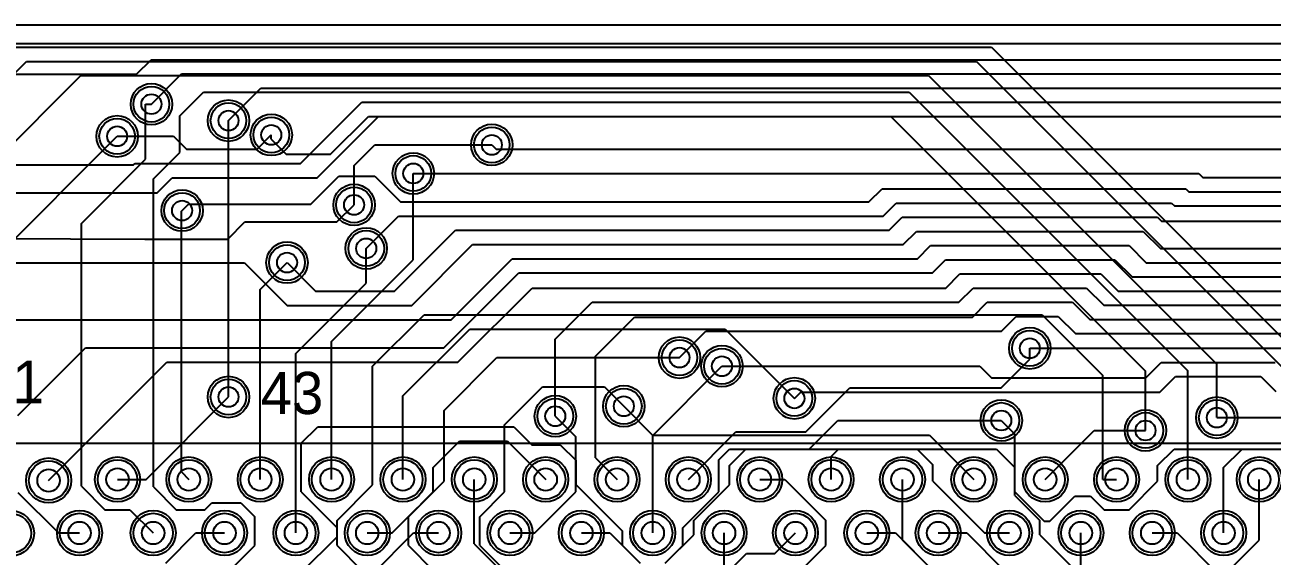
# Model space of a CAD drawing. Header units: millimetres. Extents: x 26 to 338, y 26 to 225.
# Drawn here: x 169.41 to 213.8, y 205.64 to 224.54 of the extents above; entities that cross this region are included whole.
import ezdxf

# ---------------------------------------------------------------- set-up
doc = ezdxf.new("R2010")
doc.units = ezdxf.units.MM
for name, color, linetype in [('BottomLayer', 5, 'Continuous'), ('BottomSolder', 6, 'Continuous'), ('MultiLayer', 9, 'Continuous'), ('PadHoleLayer', 156, 'Continuous'), ('TopLayer', 1, 'Continuous'), ('TopOverlay', 2, 'Continuous'), ('TopSolder', 216, 'Continuous'), ('ViaHoleLayer', 16, 'Continuous')]:
    doc.layers.add(name, color=color, linetype=linetype)

msp = doc.modelspace()

# ---------------------------------------------------------------- linework, layer by layer
at = {"layer": 'BottomLayer'}
for p, q in [((90.83, 223.876), (229.718, 223.876)), ((173.389, 222.783), (173.903, 223.297)), ((173.903, 223.297), (228.061, 223.297)), ((96.469, 222.783), (173.389, 222.783)), ((173.914, 221.717), (174.99, 222.793)), ((174.99, 222.793), (227.066, 222.793)), ((176.657, 221.132), (177.814, 222.289)), ((177.814, 222.289), (226.8, 222.289)), ((179.226, 219.612), (181.398, 221.785)), ((181.398, 221.785), (224.237, 221.785)), ((179.818, 219.1), (181.999, 221.281)), ((181.999, 221.281), (221.086, 221.281)), ((177.673, 220.116), (178.181, 220.624)), ((172.695, 220.574), (174.701, 220.574)), ((174.701, 220.574), (175.158, 220.116)), ((186.03, 220.269), (186.182, 220.116)), ((175.158, 220.116), (177.673, 220.116)), ((186.182, 220.116), (220.726, 220.116)), ((129.923, 219.555), (173.274, 219.555)), ((173.274, 219.555), (173.331, 219.612)), ((173.331, 219.612), (179.226, 219.612)), ((174.117, 218.567), (174.65, 219.1)), ((174.65, 219.1), (179.818, 219.1)), ((179.588, 218.158), (180.588, 219.157)), ((180.588, 219.157), (181.864, 219.157)), ((181.864, 219.157), (182.78, 218.241)), ((183.236, 219.253), (211.19, 219.253)), ((211.19, 219.253), (211.338, 219.104)), ((211.338, 219.104), (230.632, 219.104)), ((95.072, 218.567), (174.117, 218.567)), ((199.453, 218.241), (199.918, 218.705)), ((199.918, 218.705), (210.73, 218.705)), ((210.73, 218.705), (210.834, 218.6)), ((210.834, 218.6), (231.695, 218.6)), ((175.006, 217.932), (175.232, 218.158)), ((175.232, 218.158), (179.588, 218.158)), ((180.518, 217.526), (181.127, 218.135)), ((182.78, 218.241), (199.453, 218.241)), ((199.957, 217.737), (200.422, 218.201)), ((200.422, 218.201), (210.226, 218.201)), ((210.226, 218.201), (210.33, 218.096)), ((210.33, 218.096), (232.199, 218.096)), ((176.632, 216.916), (177.241, 217.526)), ((177.241, 217.526), (180.518, 217.526)), ((181.559, 216.586), (182.71, 217.737)), ((182.71, 217.737), (199.957, 217.737)), ((200.176, 217.233), (200.641, 217.697)), ((200.641, 217.697), (209.722, 217.697)), ((209.722, 217.697), (209.867, 217.552)), ((209.867, 217.552), (272.109, 217.552)), ((117.907, 217.119), (173.685, 216.916)), ((182.571, 215.066), (184.738, 217.233)), ((184.738, 217.233), (200.176, 217.233)), ((200.676, 216.724), (201.145, 217.193)), ((201.145, 217.193), (209.217, 217.193)), ((209.217, 217.193), (209.83, 216.58)), ((173.685, 216.916), (176.632, 216.916)), ((183.181, 214.558), (185.347, 216.724)), ((185.347, 216.724), (200.676, 216.724)), ((201.18, 216.22), (201.649, 216.689)), ((201.649, 216.689), (208.713, 216.689)), ((208.713, 216.689), (209.326, 216.076)), ((184.582, 214.046), (186.756, 216.22)), ((186.756, 216.22), (201.18, 216.22)), ((201.715, 215.716), (202.184, 216.185)), ((202.184, 216.185), (208.209, 216.185)), ((208.209, 216.185), (208.822, 215.572)), ((209.83, 216.58), (224.673, 216.58)), ((123.292, 216.078), (177.228, 216.078)), ((177.228, 216.078), (178.748, 214.558)), ((178.74, 216.082), (179.756, 215.066)), ((209.326, 216.076), (222.673, 216.076)), ((184.321, 213.046), (186.992, 215.716)), ((186.992, 215.716), (201.715, 215.716)), ((202.188, 215.177), (202.692, 215.681)), ((202.692, 215.681), (207.705, 215.681)), ((207.705, 215.681), (208.318, 215.068)), ((208.822, 215.572), (222.141, 215.572)), ((179.756, 215.066), (182.571, 215.066)), ((184.825, 212.542), (187.461, 215.177)), ((187.461, 215.177), (202.188, 215.177)), ((202.653, 214.669), (203.161, 215.177)), ((203.161, 215.177), (207.201, 215.177)), ((207.201, 215.177), (207.814, 214.564)), ((208.318, 215.068), (221.783, 215.068)), ((178.748, 214.558), (183.181, 214.558)), ((188.29, 213.36), (189.599, 214.669)), ((189.599, 214.669), (202.653, 214.669)), ((203.135, 214.143), (203.665, 214.673)), ((203.665, 214.673), (206.697, 214.673)), ((206.697, 214.673), (207.31, 214.06)), ((207.814, 214.564), (221.116, 214.564)), ((119.736, 214.046), (184.582, 214.046)), ((189.717, 212.75), (191.109, 214.143)), ((191.109, 214.143), (203.135, 214.143)), ((204.169, 213.639), (204.699, 214.169)), ((204.699, 214.169), (206.193, 214.169)), ((206.193, 214.169), (206.806, 213.556)), ((207.31, 214.06), (220.41, 214.06)), ((192.71, 212.7), (193.649, 213.639)), ((193.649, 213.639), (204.169, 213.639)), ((206.806, 213.556), (219.762, 213.556)), ((188.29, 210.617), (188.29, 213.36)), ((169.164, 210.642), (171.567, 213.046)), ((171.567, 213.046), (184.321, 213.046)), ((189.717, 209.137), (189.717, 212.75)), ((205.181, 213.033), (214.411, 213.033)), ((170.256, 208.331), (174.467, 212.542)), ((174.467, 212.542), (184.825, 212.542)), ((194.222, 212.395), (203.406, 212.395)), ((203.406, 212.395), (203.821, 211.98)), ((209.306, 211.98), (209.855, 212.529)), ((209.855, 212.529), (213.907, 212.529)), ((203.821, 211.98), (209.306, 211.98)), ((209.81, 211.476), (210.359, 212.025)), ((210.359, 212.025), (213.403, 212.025)), ((213.403, 212.025), (213.933, 211.495)), ((173.723, 208.367), (176.657, 211.301)), ((196.799, 211.252), (197.024, 211.476)), ((197.024, 211.476), (209.81, 211.476)), ((190.729, 210.972), (191.753, 209.948)), ((204.165, 210.464), (204.65, 209.98)), ((211.836, 210.566), (221.308, 210.566)), ((179.248, 209.652), (179.832, 210.236)), ((179.832, 210.236), (186.817, 210.236)), ((186.817, 210.236), (187.452, 209.601)), ((204.65, 207.921), (204.65, 209.98)), ((205.727, 208.367), (207.468, 210.109)), ((207.468, 210.109), (209.296, 210.109)), ((179.248, 207.923), (179.248, 209.652)), ((183.944, 208.788), (184.883, 209.728)), ((184.883, 209.728), (186.586, 209.728)), ((186.586, 209.728), (187.947, 208.367)), ((187.452, 209.601), (188.468, 209.601)), ((188.468, 209.601), (189.027, 209.042)), ((191.753, 209.948), (201.606, 209.948)), ((201.606, 209.948), (203.187, 208.367)), ((189.717, 209.137), (190.487, 208.367)), ((194.107, 209.063), (194.488, 209.444)), ((194.488, 209.444), (201.168, 209.444)), ((201.168, 209.444), (201.727, 208.885)), ((209.728, 208.864), (210.312, 209.448)), ((210.312, 209.448), (221.488, 209.448)), ((183.944, 207.921), (183.944, 208.788)), ((189.027, 208.175), (189.027, 209.042)), ((194.107, 207.924), (194.107, 209.063)), ((201.727, 208.304), (201.727, 208.885)), ((209.728, 208.305), (209.728, 208.864)), ((172.707, 208.367), (173.723, 208.367)), ((185.407, 206.08), (185.407, 208.367)), ((200.647, 206.209), (200.647, 208.367)), ((201.727, 208.304), (203.568, 206.462)), ((208.713, 207.29), (209.728, 208.305)), ((213.347, 206.209), (213.347, 208.367)), ((169.164, 207.9), (170.602, 206.462)), ((179.248, 207.923), (180.52, 206.651)), ((183.06, 207.037), (183.944, 207.921)), ((189.027, 208.175), (190.678, 206.524)), ((192.834, 206.651), (194.107, 207.924)), ((204.65, 207.921), (205.687, 206.883)), ((205.894, 206.883), (206.783, 207.772)), ((206.783, 207.772), (207.338, 207.772)), ((207.338, 207.772), (207.82, 207.29)), ((183.06, 206.016), (183.06, 207.037)), ((205.687, 206.883), (205.894, 206.883)), ((207.82, 207.29), (208.713, 207.29)), ((170.602, 206.462), (171.357, 206.462)), ((180.52, 206.016), (180.52, 206.651)), ((190.678, 206.018), (190.678, 206.524)), ((192.834, 206.016), (192.834, 206.651)), ((194.297, 204.175), (194.297, 206.462)), ((203.568, 206.462), (204.457, 206.462)), ((206.997, 204.175), (206.997, 206.462)), ((180.52, 206.016), (181.404, 205.132)), ((183.06, 206.016), (183.944, 205.132)), ((185.407, 206.08), (186.484, 205.003)), ((190.678, 206.018), (191.31, 205.385)), ((192.203, 205.385), (192.834, 206.016)), ((200.647, 206.209), (201.724, 205.132)), ((212.37, 205.232), (213.347, 206.209))]:
    msp.add_line(p, q, dxfattribs=at)
for centre, radius in [((173.914, 221.717), 0.635), ((176.657, 221.132), 0.635), ((172.695, 220.574), 0.635), ((178.181, 220.624), 0.635), ((186.03, 220.269), 0.635), ((183.236, 219.253), 0.635), ((175.006, 217.932), 0.635), ((181.127, 218.135), 0.635), ((181.559, 216.586), 0.635), ((178.74, 216.082), 0.635), ((205.181, 213.033), 0.635), ((192.71, 212.7), 0.635), ((194.222, 212.395), 0.635), ((176.657, 211.301), 0.635), ((196.799, 211.252), 0.635), ((190.729, 210.972), 0.635), ((188.29, 210.617), 0.635), ((204.165, 210.464), 0.635), ((211.836, 210.566), 0.635), ((209.296, 210.109), 0.635), ((170.256, 208.331), 0.7), ((172.707, 208.367), 0.7), ((172.707, 208.367), 0.7), ((175.247, 208.367), 0.7), ((177.787, 208.367), 0.7), ((180.327, 208.367), 0.7), ((182.867, 208.367), 0.7), ((185.407, 208.367), 0.7), ((187.947, 208.367), 0.7), ((190.487, 208.367), 0.7), ((193.027, 208.367), 0.7), ((195.567, 208.367), 0.7), ((198.107, 208.367), 0.7), ((200.647, 208.367), 0.7), ((203.187, 208.367), 0.7), ((205.727, 208.367), 0.7), ((208.267, 208.367), 0.7), ((210.807, 208.367), 0.7), ((213.347, 208.367), 0.7), ((168.935, 206.451), 0.7), ((171.357, 206.462), 0.7), ((173.977, 206.462), 0.7), ((176.517, 206.462), 0.7), ((179.057, 206.462), 0.7), ((181.597, 206.462), 0.7), ((184.137, 206.462), 0.7), ((186.677, 206.462), 0.7), ((189.217, 206.462), 0.7), ((191.757, 206.462), 0.7), ((194.297, 206.462), 0.7), ((196.837, 206.462), 0.7), ((199.377, 206.462), 0.7), ((201.917, 206.462), 0.7), ((204.457, 206.462), 0.7), ((206.997, 206.462), 0.7), ((209.537, 206.462), 0.7), ((212.077, 206.462), 0.7)]:
    msp.add_circle(centre, radius, dxfattribs=at)
at = {"layer": 'BottomSolder'}
for centre, radius in [((173.914, 221.717), 0.737), ((176.657, 221.132), 0.737), ((172.695, 220.574), 0.737), ((178.181, 220.624), 0.737), ((186.03, 220.269), 0.737), ((183.236, 219.253), 0.737), ((181.127, 218.135), 0.737), ((175.006, 217.932), 0.737), ((181.559, 216.586), 0.737), ((178.74, 216.082), 0.737), ((205.181, 213.033), 0.737), ((192.71, 212.7), 0.737), ((194.222, 212.395), 0.737), ((176.657, 211.301), 0.737), ((196.799, 211.252), 0.737), ((188.29, 210.617), 0.737), ((190.729, 210.972), 0.737), ((211.836, 210.566), 0.737), ((204.165, 210.464), 0.737), ((209.296, 210.109), 0.737), ((170.256, 208.331), 0.802), ((172.707, 208.367), 0.802), ((172.707, 208.367), 0.802), ((175.247, 208.367), 0.802), ((177.787, 208.367), 0.802), ((180.327, 208.367), 0.802), ((182.867, 208.367), 0.802), ((185.407, 208.367), 0.802), ((187.947, 208.367), 0.802), ((190.487, 208.367), 0.802), ((193.027, 208.367), 0.802), ((195.567, 208.367), 0.802), ((198.107, 208.367), 0.802), ((200.647, 208.367), 0.802), ((203.187, 208.367), 0.802), ((205.727, 208.367), 0.802), ((208.267, 208.367), 0.802), ((210.807, 208.367), 0.802), ((213.347, 208.367), 0.802), ((168.935, 206.451), 0.802), ((171.357, 206.462), 0.802), ((173.977, 206.462), 0.802), ((176.517, 206.462), 0.802), ((179.057, 206.462), 0.802), ((181.597, 206.462), 0.802), ((184.137, 206.462), 0.802), ((186.677, 206.462), 0.802), ((189.217, 206.462), 0.802), ((191.757, 206.462), 0.802), ((194.297, 206.462), 0.802), ((196.837, 206.462), 0.802), ((199.377, 206.462), 0.802), ((201.917, 206.462), 0.802), ((204.457, 206.462), 0.802), ((206.997, 206.462), 0.802), ((209.537, 206.462), 0.802), ((212.077, 206.462), 0.802)]:
    msp.add_circle(centre, radius, dxfattribs=at)
at = {"layer": 'MultiLayer'}
for centre, radius in [((173.914, 221.717), 0.635), ((176.657, 221.132), 0.635), ((172.695, 220.574), 0.635), ((178.181, 220.624), 0.635), ((186.03, 220.269), 0.635), ((183.236, 219.253), 0.635), ((175.006, 217.932), 0.635), ((181.127, 218.135), 0.635), ((181.559, 216.586), 0.635), ((178.74, 216.082), 0.635), ((205.181, 213.033), 0.635), ((192.71, 212.7), 0.635), ((194.222, 212.395), 0.635), ((176.657, 211.301), 0.635), ((196.799, 211.252), 0.635), ((190.729, 210.972), 0.635), ((188.29, 210.617), 0.635), ((204.165, 210.464), 0.635), ((211.836, 210.566), 0.635), ((209.296, 210.109), 0.635), ((170.256, 208.331), 0.7), ((172.707, 208.367), 0.7), ((172.707, 208.367), 0.7), ((175.247, 208.367), 0.7), ((177.787, 208.367), 0.7), ((180.327, 208.367), 0.7), ((182.867, 208.367), 0.7), ((185.407, 208.367), 0.7), ((187.947, 208.367), 0.7), ((190.487, 208.367), 0.7), ((193.027, 208.367), 0.7), ((195.567, 208.367), 0.7), ((198.107, 208.367), 0.7), ((200.647, 208.367), 0.7), ((203.187, 208.367), 0.7), ((205.727, 208.367), 0.7), ((208.267, 208.367), 0.7), ((210.807, 208.367), 0.7), ((213.347, 208.367), 0.7), ((168.935, 206.451), 0.7), ((171.357, 206.462), 0.7), ((173.977, 206.462), 0.7), ((176.517, 206.462), 0.7), ((179.057, 206.462), 0.7), ((181.597, 206.462), 0.7), ((184.137, 206.462), 0.7), ((186.677, 206.462), 0.7), ((189.217, 206.462), 0.7), ((191.757, 206.462), 0.7), ((194.297, 206.462), 0.7), ((196.837, 206.462), 0.7), ((199.377, 206.462), 0.7), ((201.917, 206.462), 0.7), ((204.457, 206.462), 0.7), ((206.997, 206.462), 0.7), ((209.537, 206.462), 0.7), ((212.077, 206.462), 0.7)]:
    msp.add_circle(centre, radius, dxfattribs=at)
at = {"layer": 'PadHoleLayer'}
for centre in [(170.256, 208.331), (172.707, 208.367), (172.707, 208.367), (175.247, 208.367), (177.787, 208.367), (180.327, 208.367), (182.867, 208.367), (185.407, 208.367), (187.947, 208.367), (190.487, 208.367), (193.027, 208.367), (195.567, 208.367), (198.107, 208.367), (200.647, 208.367), (203.187, 208.367), (205.727, 208.367), (208.267, 208.367), (210.807, 208.367), (213.347, 208.367), (171.357, 206.462), (173.977, 206.462), (176.517, 206.462), (179.057, 206.462), (181.597, 206.462), (184.137, 206.462), (186.677, 206.462), (189.217, 206.462), (191.757, 206.462), (194.297, 206.462), (196.837, 206.462), (199.377, 206.462), (201.917, 206.462), (204.457, 206.462), (206.997, 206.462), (209.537, 206.462), (212.077, 206.462)]:
    msp.add_circle(centre, 0.4, dxfattribs=at)
at = {"layer": 'TopLayer'}
for p, q in [((25.654, 224.536), (338.328, 224.536)), ((160.706, 223.749), (203.81, 223.749)), ((203.81, 223.749), (217.157, 210.402)), ((143.078, 196.85), (169.469, 223.241)), ((169.469, 223.241), (203.276, 223.241)), ((203.276, 223.241), (215.887, 210.63)), ((152.451, 203.784), (171.399, 222.733)), ((171.399, 222.733), (201.574, 222.733)), ((201.574, 222.733), (211.836, 212.471)), ((174.926, 221.306), (175.768, 222.148)), ((175.768, 222.148), (200.889, 222.148)), ((200.889, 222.148), (210.807, 212.23)), ((173.707, 221.717), (173.914, 221.717)), ((173.707, 219.757), (173.707, 221.717)), ((174.926, 219.993), (174.926, 221.306)), ((176.657, 211.301), (176.657, 221.132)), ((180.289, 219.939), (181.635, 221.285)), ((181.635, 221.285), (200.228, 221.285)), ((200.228, 221.285), (209.296, 212.217)), ((178.181, 220.472), (178.181, 220.624)), ((160.147, 208.026), (172.695, 220.574)), ((178.181, 220.472), (178.714, 219.939)), ((181.127, 219.532), (181.864, 220.269)), ((181.864, 220.269), (186.03, 220.269)), ((171.425, 217.475), (173.707, 219.757)), ((173.99, 219.058), (174.926, 219.993)), ((178.714, 219.939), (180.289, 219.939)), ((181.127, 218.135), (181.127, 219.532)), ((173.99, 208.1), (173.99, 219.058)), ((183.236, 216.179), (183.236, 219.253)), ((174.981, 217.907), (175.006, 217.932)), ((174.981, 208.633), (174.981, 217.907)), ((171.425, 208.126), (171.425, 217.475)), ((180.327, 213.27), (183.236, 216.179)), ((181.559, 215.352), (181.559, 216.586)), ((177.787, 215.129), (178.74, 216.082)), ((179.057, 212.85), (181.559, 215.352)), ((177.787, 208.367), (177.787, 215.129)), ((181.788, 212.395), (183.617, 214.224)), ((183.617, 214.224), (205.613, 214.224)), ((205.613, 214.224), (207.776, 212.061)), ((182.867, 211.34), (185.242, 213.716)), ((185.242, 213.716), (194.335, 213.716)), ((194.335, 213.716), (196.799, 211.252)), ((180.327, 208.367), (180.327, 213.27)), ((179.057, 206.462), (179.057, 212.85)), ((184.33, 210.82), (186.209, 212.7)), ((186.209, 212.7), (192.71, 212.7)), ((204.156, 211.623), (205.181, 212.649)), ((205.181, 212.649), (205.181, 213.033)), ((181.788, 208.176), (181.788, 212.395)), ((191.757, 209.93), (194.222, 212.395)), ((209.296, 210.109), (209.296, 212.217)), ((210.807, 208.367), (210.807, 212.23)), ((211.836, 210.566), (211.836, 212.471)), ((207.776, 208.367), (207.776, 212.061)), ((182.867, 208.367), (182.867, 211.34)), ((186.484, 210.312), (187.83, 211.658)), ((187.83, 211.658), (190.043, 211.658)), ((190.043, 211.658), (190.729, 210.972)), ((197.208, 210.061), (198.771, 211.623)), ((198.771, 211.623), (204.156, 211.623)), ((184.33, 208.307), (184.33, 210.82)), ((188.29, 210.617), (189.024, 209.883)), ((197.328, 209.444), (198.349, 210.464)), ((198.349, 210.464), (204.165, 210.464)), ((186.484, 207.921), (186.484, 210.312)), ((193.027, 208.367), (194.72, 210.061)), ((194.72, 210.061), (197.208, 210.061)), ((189.024, 207.921), (189.024, 209.883)), ((191.757, 206.462), (191.757, 209.93)), ((194.49, 208.862), (195.072, 209.444)), ((195.072, 209.444), (197.328, 209.444)), ((198.107, 209.181), (198.374, 209.448)), ((198.107, 208.367), (198.107, 209.181)), ((198.374, 209.448), (203.989, 209.448)), ((203.989, 209.448), (204.65, 208.788)), ((212.077, 208.788), (212.737, 209.448)), ((212.737, 209.448), (214.147, 209.448)), ((174.981, 208.633), (175.247, 208.367)), ((194.49, 208.178), (194.49, 208.862)), ((204.65, 207.792), (204.65, 208.788)), ((212.077, 206.462), (212.077, 208.788)), ((182.485, 206.462), (184.33, 208.307)), ((195.567, 208.367), (196.455, 208.367)), ((196.455, 208.367), (197.914, 206.908)), ((207.776, 208.367), (208.267, 208.367)), ((171.425, 208.126), (172.26, 207.29)), ((173.99, 208.1), (174.8, 207.29)), ((180.52, 206.908), (181.788, 208.176)), ((185.6, 207.037), (186.484, 207.921)), ((187.565, 206.462), (189.024, 207.921)), ((193.22, 206.908), (194.49, 208.178)), ((204.65, 207.792), (205.534, 206.908)), ((175.821, 207.29), (176.07, 207.539)), ((176.07, 207.539), (177.091, 207.539)), ((177.091, 207.539), (177.594, 207.037)), ((172.26, 207.29), (173.149, 207.29)), ((173.149, 207.29), (173.977, 206.462)), ((174.8, 207.29), (175.821, 207.29)), ((177.594, 206.016), (177.594, 207.037)), ((180.52, 206.324), (180.52, 206.908)), ((185.6, 206.016), (185.6, 207.037)), ((193.22, 206.402), (193.22, 206.908)), ((197.914, 206.016), (197.914, 206.908)), ((205.534, 206.402), (205.534, 206.908)), ((174.423, 205.385), (175.5, 206.462)), ((175.5, 206.462), (176.517, 206.462)), ((181.597, 206.462), (182.485, 206.462)), ((181.788, 205.001), (183.248, 206.462)), ((183.248, 206.462), (184.137, 206.462)), ((186.677, 206.462), (187.565, 206.462)), ((189.217, 206.462), (190.233, 206.462)), ((190.233, 206.462), (191.31, 205.385)), ((196.107, 205.733), (196.837, 206.462)), ((199.377, 206.462), (200.393, 206.462)), ((200.393, 206.462), (201.724, 205.132)), ((201.917, 206.462), (202.933, 206.462)), ((202.933, 206.462), (204.267, 205.129)), ((209.537, 206.462), (210.425, 206.462)), ((210.425, 206.462), (211.884, 205.003)), ((176.71, 205.132), (177.594, 206.016)), ((179.248, 205.052), (180.52, 206.324)), ((185.6, 206.016), (186.87, 204.746)), ((192.203, 205.385), (193.22, 206.402)), ((196.875, 204.978), (197.914, 206.016)), ((205.534, 206.402), (206.807, 205.129)), ((194.107, 204.749), (195.09, 205.733)), ((195.09, 205.733), (196.107, 205.733))]:
    msp.add_line(p, q, dxfattribs=at)
for centre, radius in [((173.914, 221.717), 0.635), ((176.657, 221.132), 0.635), ((172.695, 220.574), 0.635), ((178.181, 220.624), 0.635), ((186.03, 220.269), 0.635), ((183.236, 219.253), 0.635), ((175.006, 217.932), 0.635), ((181.127, 218.135), 0.635), ((181.559, 216.586), 0.635), ((178.74, 216.082), 0.635), ((205.181, 213.033), 0.635), ((192.71, 212.7), 0.635), ((194.222, 212.395), 0.635), ((176.657, 211.301), 0.635), ((196.799, 211.252), 0.635), ((190.729, 210.972), 0.635), ((188.29, 210.617), 0.635), ((204.165, 210.464), 0.635), ((211.836, 210.566), 0.635), ((209.296, 210.109), 0.635), ((170.256, 208.331), 0.7), ((172.707, 208.367), 0.7), ((172.707, 208.367), 0.7), ((175.247, 208.367), 0.7), ((177.787, 208.367), 0.7), ((180.327, 208.367), 0.7), ((182.867, 208.367), 0.7), ((185.407, 208.367), 0.7), ((187.947, 208.367), 0.7), ((190.487, 208.367), 0.7), ((193.027, 208.367), 0.7), ((195.567, 208.367), 0.7), ((198.107, 208.367), 0.7), ((200.647, 208.367), 0.7), ((203.187, 208.367), 0.7), ((205.727, 208.367), 0.7), ((208.267, 208.367), 0.7), ((210.807, 208.367), 0.7), ((213.347, 208.367), 0.7), ((168.935, 206.451), 0.7), ((171.357, 206.462), 0.7), ((173.977, 206.462), 0.7), ((176.517, 206.462), 0.7), ((179.057, 206.462), 0.7), ((181.597, 206.462), 0.7), ((184.137, 206.462), 0.7), ((186.677, 206.462), 0.7), ((189.217, 206.462), 0.7), ((191.757, 206.462), 0.7), ((194.297, 206.462), 0.7), ((196.837, 206.462), 0.7), ((199.377, 206.462), 0.7), ((201.917, 206.462), 0.7), ((204.457, 206.462), 0.7), ((206.997, 206.462), 0.7), ((209.537, 206.462), 0.7), ((212.077, 206.462), 0.7)]:
    msp.add_circle(centre, radius, dxfattribs=at)
at = {"layer": 'TopOverlay'}
msp.add_line((163.29, 209.662), (234.29, 209.662), dxfattribs=at)
at = {"layer": 'TopSolder'}
for centre, radius in [((173.914, 221.717), 0.737), ((176.657, 221.132), 0.737), ((172.695, 220.574), 0.737), ((178.181, 220.624), 0.737), ((186.03, 220.269), 0.737), ((183.236, 219.253), 0.737), ((181.127, 218.135), 0.737), ((175.006, 217.932), 0.737), ((181.559, 216.586), 0.737), ((178.74, 216.082), 0.737), ((205.181, 213.033), 0.737), ((192.71, 212.7), 0.737), ((194.222, 212.395), 0.737), ((176.657, 211.301), 0.737), ((196.799, 211.252), 0.737), ((188.29, 210.617), 0.737), ((190.729, 210.972), 0.737), ((211.836, 210.566), 0.737), ((204.165, 210.464), 0.737), ((209.296, 210.109), 0.737), ((170.256, 208.331), 0.802), ((172.707, 208.367), 0.802), ((172.707, 208.367), 0.802), ((175.247, 208.367), 0.802), ((177.787, 208.367), 0.802), ((180.327, 208.367), 0.802), ((182.867, 208.367), 0.802), ((185.407, 208.367), 0.802), ((187.947, 208.367), 0.802), ((190.487, 208.367), 0.802), ((193.027, 208.367), 0.802), ((195.567, 208.367), 0.802), ((198.107, 208.367), 0.802), ((200.647, 208.367), 0.802), ((203.187, 208.367), 0.802), ((205.727, 208.367), 0.802), ((208.267, 208.367), 0.802), ((210.807, 208.367), 0.802), ((213.347, 208.367), 0.802), ((168.935, 206.451), 0.802), ((171.357, 206.462), 0.802), ((173.977, 206.462), 0.802), ((176.517, 206.462), 0.802), ((179.057, 206.462), 0.802), ((181.597, 206.462), 0.802), ((184.137, 206.462), 0.802), ((186.677, 206.462), 0.802), ((189.217, 206.462), 0.802), ((191.757, 206.462), 0.802), ((194.297, 206.462), 0.802), ((196.837, 206.462), 0.802), ((199.377, 206.462), 0.802), ((201.917, 206.462), 0.802), ((204.457, 206.462), 0.802), ((206.997, 206.462), 0.802), ((209.537, 206.462), 0.802), ((212.077, 206.462), 0.802)]:
    msp.add_circle(centre, radius, dxfattribs=at)
at = {"layer": 'ViaHoleLayer'}
for centre in [(173.914, 221.717), (176.657, 221.132), (172.695, 220.574), (178.181, 220.624), (186.03, 220.269), (183.236, 219.253), (181.127, 218.135), (175.006, 217.932), (181.559, 216.586), (178.74, 216.082), (205.181, 213.033), (192.71, 212.7), (194.222, 212.395), (176.657, 211.301), (190.729, 210.972), (196.799, 211.252), (188.29, 210.617), (211.836, 210.566), (204.165, 210.464), (209.296, 210.109)]:
    msp.add_circle(centre, 0.356, dxfattribs=at)

# ---------------------------------------------------------------- texts
at = {"layer": 'TopOverlay'}
msp.add_text('XP1', height=1.524, dxfattribs=at).set_placement((166.243, 211.074))
msp.add_text('43', height=1.5, rotation=360, dxfattribs=at).set_placement((177.8, 210.693))

doc.saveas('drawing.dxf')
